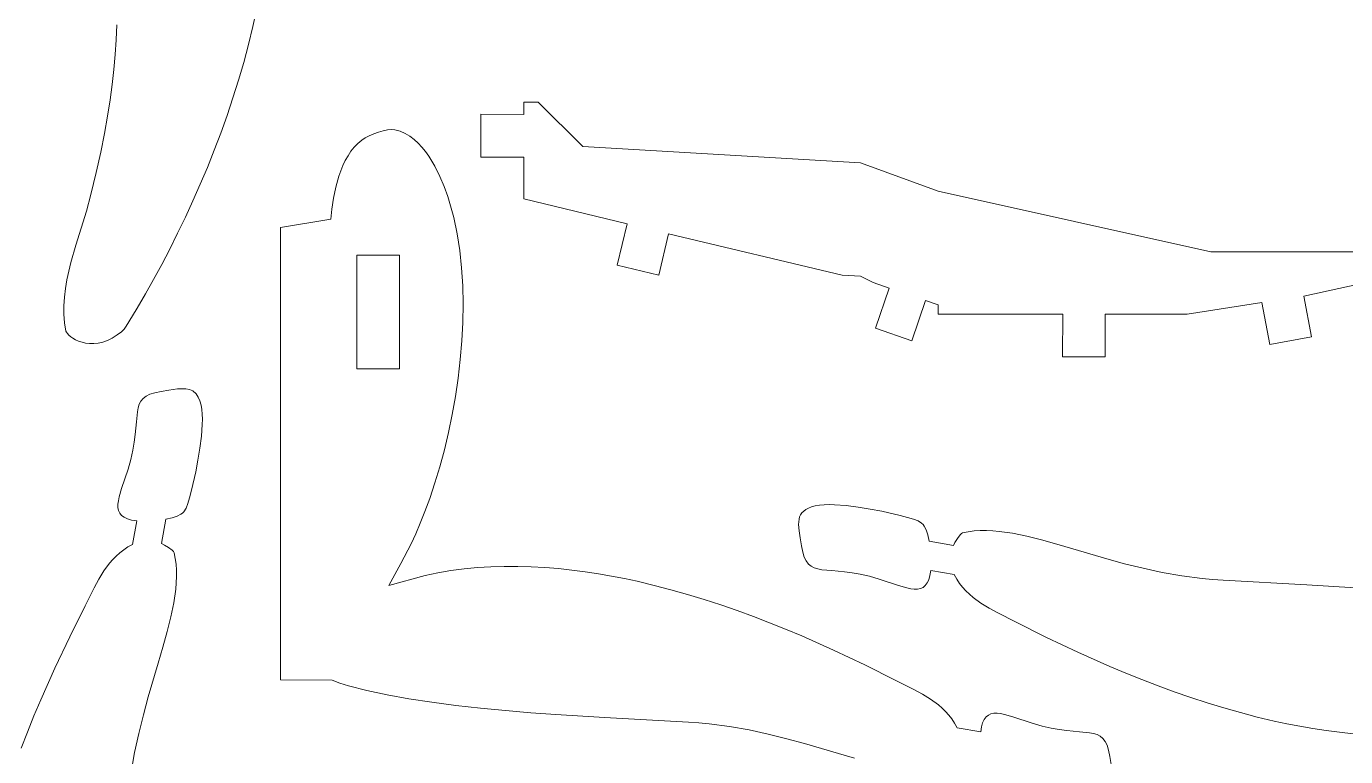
# Model space of a CAD drawing. Header units: centimetres. Extents: x -43.9 to 43.9, y -33.6 to 33.6.
# Drawn here: x 22.96 to 32.36, y -28.29 to -23.09 of the extents above; entities that cross this region are included whole.
import ezdxf

# ---------------------------------------------------------------- set-up
doc = ezdxf.new("R2010")
doc.units = ezdxf.units.CM
doc.header["$MEASUREMENT"] = 0
doc.layers.add('Camada 1', color=7, linetype='Continuous')

msp = doc.modelspace()

# ---------------------------------------------------------------- linework, layer by layer
at = {"layer": 'Camada 1', "color": 3, "lineweight": 9}
for points in [[(24.57187, -23.09234), (24.57187, -23.09234), (24.5995, -22.9642), (24.5995, -22.9642)], [(23.60215, -23.08122), (23.60215, -23.08122), (23.5971, -23.18813), (23.5971, -23.18813)], [(24.54096, -23.2203), (24.54096, -23.2203), (24.57187, -23.09234), (24.57187, -23.09234)], [(23.5971, -23.18813), (23.5971, -23.18813), (23.59038, -23.29313), (23.59038, -23.29313)], [(24.50694, -23.34793), (24.50694, -23.34793), (24.54096, -23.2203), (24.54096, -23.2203)], [(23.59038, -23.29313), (23.59038, -23.29313), (23.58149, -23.39809), (23.58149, -23.39809)], [(23.58149, -23.39809), (23.58149, -23.39809), (23.56996, -23.50488), (23.56996, -23.50488)], [(24.47, -23.47503), (24.47, -23.47503), (24.50694, -23.34793), (24.50694, -23.34793)], [(23.56996, -23.50488), (23.56996, -23.50488), (23.5553, -23.61538), (23.5553, -23.61538)], [(24.43032, -23.60142), (24.43032, -23.60142), (24.47, -23.47503), (24.47, -23.47503)], [(24.38808, -23.72693), (24.38808, -23.72693), (24.43032, -23.60142), (24.43032, -23.60142)], [(23.5553, -23.61538), (23.5553, -23.61538), (23.53702, -23.73148), (23.53702, -23.73148)], [(26.50387, -23.63228), (26.50387, -23.63228), (26.50332, -23.71833), (26.50332, -23.71833)], [(26.60498, -23.63231), (26.60498, -23.63231), (26.50387, -23.63228), (26.50387, -23.63228)], [(26.92511, -23.94854), (26.92511, -23.94854), (26.60498, -23.63231), (26.60498, -23.63231)], [(23.53702, -23.73148), (23.53702, -23.73148), (23.51464, -23.85505), (23.51464, -23.85505)], [(24.34347, -23.85137), (24.34347, -23.85137), (24.38808, -23.72693), (24.38808, -23.72693)], [(26.19691, -23.71823), (26.19691, -23.71823), (26.19647, -24.02276), (26.19647, -24.02276)], [(26.50332, -23.71833), (26.50332, -23.71833), (26.19691, -23.71823), (26.19691, -23.71823)], [(23.51464, -23.85505), (23.51464, -23.85505), (23.48766, -23.98795), (23.48766, -23.98795)], [(24.29667, -23.97458), (24.29667, -23.97458), (24.34347, -23.85137), (24.34347, -23.85137)], [(25.40217, -23.87055), (25.40217, -23.87055), (25.3734, -23.88566), (25.3734, -23.88566)], [(25.43421, -23.85661), (25.43421, -23.85661), (25.40217, -23.87055), (25.40217, -23.87055)], [(25.46784, -23.8445), (25.46784, -23.8445), (25.43421, -23.85661), (25.43421, -23.85661)], [(25.50138, -23.83491), (25.50138, -23.83491), (25.46784, -23.8445), (25.46784, -23.8445)], [(25.53313, -23.82853), (25.53313, -23.82853), (25.50138, -23.83491), (25.50138, -23.83491)], [(25.5614, -23.82603), (25.5614, -23.82603), (25.53313, -23.82853), (25.53313, -23.82853)], [(25.58451, -23.8281), (25.58451, -23.8281), (25.5614, -23.82603), (25.5614, -23.82603)], [(25.62213, -23.8393), (25.62213, -23.8393), (25.58451, -23.8281), (25.58451, -23.8281)], [(25.65747, -23.85481), (25.65747, -23.85481), (25.62213, -23.8393), (25.62213, -23.8393)], [(25.6906, -23.87425), (25.6906, -23.87425), (25.65747, -23.85481), (25.65747, -23.85481)], [(25.72162, -23.89721), (25.72162, -23.89721), (25.6906, -23.87425), (25.6906, -23.87425)], [(24.24784, -24.09635), (24.24784, -24.09635), (24.29667, -23.97458), (24.29667, -23.97458)], [(25.29532, -23.95213), (25.29532, -23.95213), (25.27181, -23.98176), (25.27181, -23.98176)], [(25.32121, -23.92518), (25.32121, -23.92518), (25.29532, -23.95213), (25.29532, -23.95213)], [(25.34962, -23.90125), (25.34962, -23.90125), (25.32121, -23.92518), (25.32121, -23.92518)], [(25.3734, -23.88566), (25.3734, -23.88566), (25.34962, -23.90125), (25.34962, -23.90125)], [(25.75062, -23.92329), (25.75062, -23.92329), (25.72162, -23.89721), (25.72162, -23.89721)], [(25.77768, -23.9521), (25.77768, -23.9521), (25.75062, -23.92329), (25.75062, -23.92329)], [(25.8029, -23.98326), (25.8029, -23.98326), (25.77768, -23.9521), (25.77768, -23.9521)], [(28.90427, -24.06312), (28.90427, -24.06312), (26.92511, -23.94854), (26.92511, -23.94854)], [(23.48766, -23.98795), (23.48766, -23.98795), (23.4556, -24.13208), (23.4556, -24.13208)], [(25.23151, -24.04779), (25.23151, -24.04779), (25.21444, -24.08356), (25.21444, -24.08356)], [(25.25058, -24.01374), (25.25058, -24.01374), (25.23151, -24.04779), (25.23151, -24.04779)], [(25.27181, -23.98176), (25.27181, -23.98176), (25.25058, -24.01374), (25.25058, -24.01374)], [(25.82635, -24.01634), (25.82635, -24.01634), (25.8029, -23.98326), (25.8029, -23.98326)], [(25.84814, -24.05096), (25.84814, -24.05096), (25.82635, -24.01634), (25.82635, -24.01634)], [(25.86835, -24.0867), (25.86835, -24.0867), (25.84814, -24.05096), (25.84814, -24.05096)], [(26.19647, -24.02276), (26.19647, -24.02276), (26.50285, -24.02286), (26.50285, -24.02286)], [(26.50285, -24.02286), (26.50285, -24.02286), (26.50279, -24.31948), (26.50279, -24.31948)], [(29.45669, -24.26602), (29.45669, -24.26602), (28.90427, -24.06312), (28.90427, -24.06312)], [(23.4556, -24.13208), (23.4556, -24.13208), (23.41798, -24.28931), (23.41798, -24.28931)], [(24.19719, -24.21653), (24.19719, -24.21653), (24.24784, -24.09635), (24.24784, -24.09635)], [(25.18592, -24.15902), (25.18592, -24.15902), (25.16402, -24.23757), (25.16402, -24.23757)], [(25.1993, -24.12075), (25.1993, -24.12075), (25.18592, -24.15902), (25.18592, -24.15902)], [(25.21444, -24.08356), (25.21444, -24.08356), (25.1993, -24.12075), (25.1993, -24.12075)], [(25.90437, -24.16004), (25.90437, -24.16004), (25.86835, -24.0867), (25.86835, -24.0867)], [(25.93513, -24.23318), (25.93513, -24.23318), (25.90437, -24.16004), (25.90437, -24.16004)], [(24.14488, -24.33493), (24.14488, -24.33493), (24.19719, -24.21653), (24.19719, -24.21653)], [(25.16402, -24.23757), (25.16402, -24.23757), (25.1478, -24.31664), (25.1478, -24.31664)], [(25.96135, -24.3029), (25.96135, -24.3029), (25.93513, -24.23318), (25.93513, -24.23318)], [(23.41798, -24.28931), (23.41798, -24.28931), (23.38549, -24.40785), (23.38549, -24.40785)], [(24.09112, -24.45137), (24.09112, -24.45137), (24.14488, -24.33493), (24.14488, -24.33493)], [(25.1478, -24.31664), (25.1478, -24.31664), (25.13626, -24.39368), (25.13626, -24.39368)], [(26.00458, -24.45382), (26.00458, -24.45382), (25.96135, -24.3029), (25.96135, -24.3029)], [(26.50279, -24.31948), (26.50279, -24.31948), (27.24082, -24.49821), (27.24082, -24.49821)], [(31.40134, -24.69859), (31.40134, -24.69859), (29.45669, -24.26602), (29.45669, -24.26602)], [(23.38549, -24.40785), (23.38549, -24.40785), (23.34835, -24.52856), (23.34835, -24.52856)], [(25.13626, -24.39368), (25.13626, -24.39368), (25.12843, -24.46614), (25.12843, -24.46614)], [(23.34835, -24.52856), (23.34835, -24.52856), (23.31036, -24.6508), (23.31036, -24.6508)], [(24.03606, -24.56565), (24.03606, -24.56565), (24.09112, -24.45137), (24.09112, -24.45137)], [(25.12843, -24.46614), (25.12843, -24.46614), (24.76958, -24.52453), (24.76958, -24.52453)], [(24.76958, -24.52453), (24.76958, -24.52453), (24.76958, -27.74716), (24.76958, -27.74716)], [(26.02888, -24.56913), (26.02888, -24.56913), (26.00458, -24.45382), (26.00458, -24.45382)], [(27.24082, -24.49821), (27.24082, -24.49821), (27.16998, -24.79325), (27.16998, -24.79325)], [(23.97989, -24.67763), (23.97989, -24.67763), (24.03606, -24.56565), (24.03606, -24.56565)], [(26.04739, -24.689), (26.04739, -24.689), (26.02888, -24.56913), (26.02888, -24.56913)], [(27.46525, -24.86327), (27.46525, -24.86327), (27.53587, -24.56906), (27.53587, -24.56906)], [(27.53587, -24.56906), (27.53587, -24.56906), (28.77201, -24.86465), (28.77201, -24.86465)], [(23.31036, -24.6508), (23.31036, -24.6508), (23.27529, -24.77393), (23.27529, -24.77393)], [(23.92281, -24.7871), (23.92281, -24.7871), (23.97989, -24.67763), (23.97989, -24.67763)], [(26.06032, -24.81275), (26.06032, -24.81275), (26.04739, -24.689), (26.04739, -24.689)], [(32.4128, -24.69891), (32.4128, -24.69891), (31.40134, -24.69859), (31.40134, -24.69859)], [(23.27529, -24.77393), (23.27529, -24.77393), (23.26004, -24.83563), (23.26004, -24.83563)], [(23.86498, -24.8939), (23.86498, -24.8939), (23.92281, -24.7871), (23.92281, -24.7871)], [(26.06795, -24.93965), (26.06795, -24.93965), (26.06032, -24.81275), (26.06032, -24.81275)], [(27.16998, -24.79325), (27.16998, -24.79325), (27.46525, -24.86327), (27.46525, -24.86327)], [(23.24692, -24.89731), (23.24692, -24.89731), (23.23644, -24.95888), (23.23644, -24.95888)], [(23.26004, -24.83563), (23.26004, -24.83563), (23.24692, -24.89731), (23.24692, -24.89731)], [(23.80659, -24.99784), (23.80659, -24.99784), (23.86498, -24.8939), (23.86498, -24.8939)], [(28.77201, -24.86465), (28.77201, -24.86465), (28.90404, -24.87229), (28.90404, -24.87229)], [(28.90404, -24.87229), (28.90404, -24.87229), (28.99316, -24.91576), (28.99316, -24.91576)], [(28.99316, -24.91576), (28.99316, -24.91576), (29.10898, -24.95562), (29.10898, -24.95562)], [(32.06476, -25.01252), (32.06476, -25.01252), (32.88733, -24.83306), (32.88733, -24.83306)], [(23.23644, -24.95888), (23.23644, -24.95888), (23.22904, -25.02028), (23.22904, -25.02028)], [(23.74783, -25.09873), (23.74783, -25.09873), (23.80659, -24.99784), (23.80659, -24.99784)], [(26.07049, -25.06901), (26.07049, -25.06901), (26.06795, -24.93965), (26.06795, -24.93965)], [(29.10898, -24.95562), (29.10898, -24.95562), (29.01025, -25.24254), (29.01025, -25.24254)], [(32.11878, -25.30226), (32.11878, -25.30226), (32.06476, -25.01252), (32.06476, -25.01252)], [(23.22904, -25.02028), (23.22904, -25.02028), (23.2252, -25.08141), (23.2252, -25.08141)], [(23.2252, -25.08141), (23.2252, -25.08141), (23.22541, -25.1422), (23.22541, -25.1422)], [(23.68888, -25.19641), (23.68888, -25.19641), (23.74783, -25.09873), (23.74783, -25.09873)], [(26.06822, -25.20015), (26.06822, -25.20015), (26.07049, -25.06901), (26.07049, -25.06901)], [(29.26952, -25.33175), (29.26952, -25.33175), (29.36826, -25.04484), (29.36826, -25.04484)], [(29.36826, -25.04484), (29.36826, -25.04484), (29.45644, -25.07519), (29.45644, -25.07519)], [(29.45644, -25.07519), (29.45644, -25.07519), (29.45714, -25.14208), (29.45714, -25.14208)], [(31.23264, -25.14265), (31.23264, -25.14265), (31.76492, -25.05992), (31.76492, -25.05992)], [(31.76492, -25.05992), (31.76492, -25.05992), (31.82053, -25.35806), (31.82053, -25.35806)], [(23.22541, -25.1422), (23.22541, -25.1422), (23.23013, -25.20257), (23.23013, -25.20257)], [(23.66962, -25.22756), (23.66962, -25.22756), (23.68888, -25.19641), (23.68888, -25.19641)], [(26.06137, -25.33235), (26.06137, -25.33235), (26.06822, -25.20015), (26.06822, -25.20015)], [(29.45714, -25.14208), (29.45714, -25.14208), (30.34489, -25.14236), (30.34489, -25.14236)], [(30.34489, -25.14236), (30.34489, -25.14236), (30.34478, -25.44579), (30.34478, -25.44579)], [(30.64822, -25.44589), (30.64822, -25.44589), (30.64832, -25.14246), (30.64832, -25.14246)], [(30.64832, -25.14246), (30.64832, -25.14246), (31.23264, -25.14265), (31.23264, -25.14265)], [(23.23013, -25.20257), (23.23013, -25.20257), (23.23983, -25.26244), (23.23983, -25.26244)], [(23.23983, -25.26244), (23.23983, -25.26244), (23.24321, -25.27082), (23.24321, -25.27082)], [(23.24321, -25.27082), (23.24321, -25.27082), (23.25012, -25.28068), (23.25012, -25.28068)], [(23.25012, -25.28068), (23.25012, -25.28068), (23.26036, -25.29148), (23.26036, -25.29148)], [(23.26036, -25.29148), (23.26036, -25.29148), (23.27372, -25.30274), (23.27372, -25.30274)], [(23.56997, -25.31225), (23.56997, -25.31225), (23.60528, -25.28965), (23.60528, -25.28965)], [(23.60528, -25.28965), (23.60528, -25.28965), (23.63539, -25.26689), (23.63539, -25.26689)], [(23.63539, -25.26689), (23.63539, -25.26689), (23.65432, -25.24862), (23.65432, -25.24862)], [(23.65432, -25.24862), (23.65432, -25.24862), (23.66962, -25.22756), (23.66962, -25.22756)], [(29.01025, -25.24254), (29.01025, -25.24254), (29.26952, -25.33175), (29.26952, -25.33175)], [(23.27372, -25.30274), (23.27372, -25.30274), (23.29001, -25.31394), (23.29001, -25.31394)], [(23.29001, -25.31394), (23.29001, -25.31394), (23.30904, -25.32458), (23.30904, -25.32458)], [(23.30904, -25.32458), (23.30904, -25.32458), (23.33058, -25.33414), (23.33058, -25.33414)], [(23.33058, -25.33414), (23.33058, -25.33414), (23.35445, -25.34217), (23.35445, -25.34217)], [(23.35445, -25.34217), (23.35445, -25.34217), (23.38045, -25.34812), (23.38045, -25.34812)], [(23.38045, -25.34812), (23.38045, -25.34812), (23.40839, -25.35149), (23.40839, -25.35149)], [(23.40839, -25.35149), (23.40839, -25.35149), (23.43805, -25.3518), (23.43805, -25.3518)], [(23.43805, -25.3518), (23.43805, -25.3518), (23.46924, -25.34853), (23.46924, -25.34853)], [(23.46924, -25.34853), (23.46924, -25.34853), (23.50175, -25.34119), (23.50175, -25.34119)], [(23.50175, -25.34119), (23.50175, -25.34119), (23.53539, -25.32925), (23.53539, -25.32925)], [(23.53539, -25.32925), (23.53539, -25.32925), (23.56997, -25.31225), (23.56997, -25.31225)], [(26.05016, -25.4649), (26.05016, -25.4649), (26.06137, -25.33235), (26.06137, -25.33235)], [(31.82053, -25.35806), (31.82053, -25.35806), (32.11878, -25.30226), (32.11878, -25.30226)], [(26.03487, -25.59712), (26.03487, -25.59712), (26.05016, -25.4649), (26.05016, -25.4649)], [(30.34478, -25.44579), (30.34478, -25.44579), (30.64822, -25.44589), (30.64822, -25.44589)], [(26.01571, -25.72831), (26.01571, -25.72831), (26.03487, -25.59712), (26.03487, -25.59712)], [(23.77362, -25.76107), (23.77362, -25.76107), (23.7622, -25.78322), (23.7622, -25.78322)], [(23.78956, -25.74214), (23.78956, -25.74214), (23.77362, -25.76107), (23.77362, -25.76107)], [(23.81102, -25.72612), (23.81102, -25.72612), (23.78956, -25.74214), (23.78956, -25.74214)], [(23.83897, -25.71271), (23.83897, -25.71271), (23.81102, -25.72612), (23.81102, -25.72612)], [(23.8744, -25.70159), (23.8744, -25.70159), (23.83897, -25.71271), (23.83897, -25.71271)], [(23.91826, -25.6925), (23.91826, -25.6925), (23.8744, -25.70159), (23.8744, -25.70159)], [(23.97322, -25.68292), (23.97322, -25.68292), (23.91826, -25.6925), (23.91826, -25.6925)], [(24.03402, -25.67496), (24.03402, -25.67496), (23.97322, -25.68292), (23.97322, -25.68292)], [(24.06443, -25.67344), (24.06443, -25.67344), (24.03402, -25.67496), (24.03402, -25.67496)], [(24.09367, -25.67456), (24.09367, -25.67456), (24.06443, -25.67344), (24.06443, -25.67344)], [(24.12087, -25.67904), (24.12087, -25.67904), (24.09367, -25.67456), (24.09367, -25.67456)], [(24.14517, -25.68765), (24.14517, -25.68765), (24.12087, -25.67904), (24.12087, -25.67904)], [(24.16733, -25.70941), (24.16733, -25.70941), (24.14517, -25.68765), (24.14517, -25.68765)], [(24.18319, -25.73247), (24.18319, -25.73247), (24.16733, -25.70941), (24.16733, -25.70941)], [(24.19461, -25.75892), (24.19461, -25.75892), (24.18319, -25.73247), (24.18319, -25.73247)], [(24.2035, -25.79081), (24.2035, -25.79081), (24.19461, -25.75892), (24.19461, -25.75892)], [(25.99294, -25.85776), (25.99294, -25.85776), (26.01571, -25.72831), (26.01571, -25.72831)], [(23.74908, -25.83832), (23.74908, -25.83832), (23.74236, -25.90987), (23.74236, -25.90987)], [(23.75435, -25.80887), (23.75435, -25.80887), (23.74908, -25.83832), (23.74908, -25.83832)], [(23.7622, -25.78322), (23.7622, -25.78322), (23.75435, -25.80887), (23.75435, -25.80887)], [(24.20873, -25.82016), (24.20873, -25.82016), (24.2035, -25.79081), (24.2035, -25.79081)], [(24.21175, -25.85315), (24.21175, -25.85315), (24.20873, -25.82016), (24.20873, -25.82016)], [(24.21279, -25.88921), (24.21279, -25.88921), (24.21175, -25.85315), (24.21175, -25.85315)], [(25.9668, -25.98477), (25.9668, -25.98477), (25.99294, -25.85776), (25.99294, -25.85776)], [(23.74236, -25.90987), (23.74236, -25.90987), (23.73422, -26.00024), (23.73422, -26.00024)], [(24.2059, -26.01056), (24.2059, -26.01056), (24.21201, -25.92782), (24.21201, -25.92782)], [(24.21201, -25.92782), (24.21201, -25.92782), (24.21279, -25.88921), (24.21279, -25.88921)], [(23.73422, -26.00024), (23.73422, -26.00024), (23.72716, -26.05323), (23.72716, -26.05323)], [(24.19498, -26.0971), (24.19498, -26.0971), (24.2059, -26.01056), (24.2059, -26.01056)], [(25.93755, -26.10863), (25.93755, -26.10863), (25.9668, -25.98477), (25.9668, -25.98477)], [(23.71682, -26.11182), (23.71682, -26.11182), (23.7022, -26.17632), (23.7022, -26.17632)], [(23.72716, -26.05323), (23.72716, -26.05323), (23.71682, -26.11182), (23.71682, -26.11182)], [(24.18088, -26.18316), (24.18088, -26.18316), (24.19498, -26.0971), (24.19498, -26.0971)], [(25.90541, -26.22866), (25.90541, -26.22866), (25.93755, -26.10863), (25.93755, -26.10863)], [(23.7022, -26.17632), (23.7022, -26.17632), (23.68234, -26.24703), (23.68234, -26.24703)], [(24.16519, -26.26449), (24.16519, -26.26449), (24.18088, -26.18316), (24.18088, -26.18316)], [(25.87062, -26.34416), (25.87062, -26.34416), (25.90541, -26.22866), (25.90541, -26.22866)], [(23.68234, -26.24703), (23.68234, -26.24703), (23.63639, -26.38466), (23.63639, -26.38466)], [(24.13538, -26.3958), (24.13538, -26.3958), (24.16519, -26.26449), (24.16519, -26.26449)], [(23.63639, -26.38466), (23.63639, -26.38466), (23.61904, -26.44426), (23.61904, -26.44426)], [(24.12167, -26.44934), (24.12167, -26.44934), (24.13538, -26.3958), (24.13538, -26.3958)], [(25.83346, -26.4544), (25.83346, -26.4544), (25.87062, -26.34416), (25.87062, -26.34416)], [(23.61348, -26.47136), (23.61348, -26.47136), (23.61063, -26.4965), (23.61063, -26.4965)], [(23.61063, -26.4965), (23.61063, -26.4965), (23.611, -26.51959), (23.611, -26.51959)], [(23.61904, -26.44426), (23.61904, -26.44426), (23.61348, -26.47136), (23.61348, -26.47136)], [(24.09606, -26.52423), (24.09606, -26.52423), (24.10921, -26.49159), (24.10921, -26.49159)], [(24.10921, -26.49159), (24.10921, -26.49159), (24.12167, -26.44934), (24.12167, -26.44934)], [(25.79902, -26.54766), (25.79902, -26.54766), (25.83346, -26.4544), (25.83346, -26.4544)], [(28.5551, -26.51499), (28.5551, -26.51499), (28.53281, -26.52344), (28.53281, -26.52344)], [(28.58122, -26.50781), (28.58122, -26.50781), (28.5551, -26.51499), (28.5551, -26.51499)], [(28.6106, -26.50258), (28.6106, -26.50258), (28.58122, -26.50781), (28.58122, -26.50781)], [(28.64358, -26.49956), (28.64358, -26.49956), (28.6106, -26.50258), (28.6106, -26.50258)], [(28.67965, -26.49852), (28.67965, -26.49852), (28.64358, -26.49956), (28.64358, -26.49956)], [(28.71826, -26.49929), (28.71826, -26.49929), (28.67965, -26.49852), (28.67965, -26.49852)], [(28.80099, -26.5054), (28.80099, -26.5054), (28.71826, -26.49929), (28.71826, -26.49929)], [(28.8875, -26.51631), (28.8875, -26.51631), (28.80099, -26.5054), (28.80099, -26.5054)], [(28.97354, -26.53042), (28.97354, -26.53042), (28.8875, -26.51631), (28.8875, -26.51631)], [(23.611, -26.51959), (23.611, -26.51959), (23.61506, -26.54048), (23.61506, -26.54048)], [(23.61506, -26.54048), (23.61506, -26.54048), (23.6233, -26.5591), (23.6233, -26.5591)], [(23.6233, -26.5591), (23.6233, -26.5591), (23.6362, -26.5753), (23.6362, -26.5753)], [(23.6362, -26.5753), (23.6362, -26.5753), (23.65425, -26.58899), (23.65425, -26.58899)], [(23.65425, -26.58899), (23.65425, -26.58899), (23.67794, -26.60004), (23.67794, -26.60004)], [(23.67794, -26.60004), (23.67794, -26.60004), (23.70775, -26.60836), (23.70775, -26.60836)], [(23.70775, -26.60836), (23.70775, -26.60836), (23.74418, -26.61381), (23.74418, -26.61381)], [(23.92086, -26.77557), (23.92086, -26.77557), (23.95124, -26.60323), (23.95124, -26.60323)], [(23.95124, -26.60323), (23.95124, -26.60323), (23.99727, -26.59297), (23.99727, -26.59297)], [(23.99727, -26.59297), (23.99727, -26.59297), (24.0328, -26.58166), (24.0328, -26.58166)], [(24.0328, -26.58166), (24.0328, -26.58166), (24.0598, -26.56756), (24.0598, -26.56756)], [(24.0598, -26.56756), (24.0598, -26.56756), (24.07072, -26.55894), (24.07072, -26.55894)], [(24.07072, -26.55894), (24.07072, -26.55894), (24.08024, -26.54899), (24.08024, -26.54899)], [(24.08024, -26.54899), (24.08024, -26.54899), (24.09606, -26.52423), (24.09606, -26.52423)], [(25.76595, -26.63063), (25.76595, -26.63063), (25.79902, -26.54766), (25.79902, -26.54766)], [(28.46554, -26.60268), (28.46554, -26.60268), (28.46306, -26.62093), (28.46306, -26.62093)], [(28.47008, -26.58593), (28.47008, -26.58593), (28.46554, -26.60268), (28.46554, -26.60268)], [(28.47697, -26.57064), (28.47697, -26.57064), (28.47008, -26.58593), (28.47008, -26.58593)], [(28.48643, -26.55677), (28.48643, -26.55677), (28.47697, -26.57064), (28.47697, -26.57064)], [(28.49873, -26.5443), (28.49873, -26.5443), (28.48643, -26.55677), (28.48643, -26.55677)], [(28.5141, -26.53321), (28.5141, -26.53321), (28.49873, -26.5443), (28.49873, -26.5443)], [(28.53281, -26.52344), (28.53281, -26.52344), (28.5141, -26.53321), (28.5141, -26.53321)], [(29.05484, -26.54612), (29.05484, -26.54612), (28.97354, -26.53042), (28.97354, -26.53042)], [(29.18621, -26.57593), (29.18621, -26.57593), (29.05484, -26.54612), (29.05484, -26.54612)], [(29.23981, -26.58965), (29.23981, -26.58965), (29.18621, -26.57593), (29.18621, -26.57593)], [(29.28208, -26.60211), (29.28208, -26.60211), (29.23981, -26.58965), (29.23981, -26.58965)], [(29.31472, -26.61529), (29.31472, -26.61529), (29.28208, -26.60211), (29.28208, -26.60211)], [(23.74418, -26.61381), (23.74418, -26.61381), (23.71456, -26.78174), (23.71456, -26.78174)], [(25.70005, -26.77726), (25.70005, -26.77726), (25.73328, -26.70619), (25.73328, -26.70619)], [(25.73328, -26.70619), (25.73328, -26.70619), (25.76595, -26.63063), (25.76595, -26.63063)], [(28.46306, -26.62093), (28.46306, -26.62093), (28.46241, -26.64069), (28.46241, -26.64069)], [(28.46241, -26.64069), (28.46241, -26.64069), (28.46561, -26.68493), (28.46561, -26.68493)], [(28.46561, -26.68493), (28.46561, -26.68493), (28.4731, -26.73562), (28.4731, -26.73562)], [(29.33946, -26.6311), (29.33946, -26.6311), (29.31472, -26.61529), (29.31472, -26.61529)], [(29.3494, -26.64062), (29.3494, -26.64062), (29.33946, -26.6311), (29.33946, -26.6311)], [(29.358, -26.65155), (29.358, -26.65155), (29.3494, -26.64062), (29.3494, -26.64062)], [(29.37207, -26.67855), (29.37207, -26.67855), (29.358, -26.65155), (29.358, -26.65155)], [(29.38338, -26.71407), (29.38338, -26.71407), (29.37207, -26.67855), (29.37207, -26.67855)], [(29.62312, -26.70456), (29.62312, -26.70456), (29.61365, -26.71353), (29.61365, -26.71353)], [(29.63172, -26.69999), (29.63172, -26.69999), (29.62312, -26.70456), (29.62312, -26.70456)], [(29.67223, -26.69174), (29.67223, -26.69174), (29.63172, -26.69999), (29.63172, -26.69999)], [(29.71392, -26.68628), (29.71392, -26.68628), (29.67223, -26.69174), (29.67223, -26.69174)], [(29.75676, -26.68344), (29.75676, -26.68344), (29.71392, -26.68628), (29.71392, -26.68628)], [(29.80076, -26.68306), (29.80076, -26.68306), (29.75676, -26.68344), (29.75676, -26.68344)], [(29.84592, -26.685), (29.84592, -26.685), (29.80076, -26.68306), (29.80076, -26.68306)], [(29.89224, -26.68908), (29.89224, -26.68908), (29.84592, -26.685), (29.84592, -26.685)], [(29.98831, -26.70307), (29.98831, -26.70307), (29.89224, -26.68908), (29.89224, -26.68908)], [(30.08895, -26.7238), (30.08895, -26.7238), (29.98831, -26.70307), (29.98831, -26.70307)], [(23.68181, -26.79996), (23.68181, -26.79996), (23.65156, -26.81995), (23.65156, -26.81995)], [(23.71456, -26.78174), (23.71456, -26.78174), (23.68181, -26.79996), (23.68181, -26.79996)], [(23.9426, -26.7865), (23.9426, -26.7865), (23.92086, -26.77557), (23.92086, -26.77557)], [(23.97154, -26.80368), (23.97154, -26.80368), (23.9426, -26.7865), (23.9426, -26.7865)], [(25.62805, -26.91748), (25.62805, -26.91748), (25.70005, -26.77726), (25.70005, -26.77726)], [(28.4731, -26.73562), (28.4731, -26.73562), (28.48291, -26.79304), (28.48291, -26.79304)], [(28.48291, -26.79304), (28.48291, -26.79304), (28.492, -26.8369), (28.492, -26.8369)], [(29.39364, -26.76006), (29.39364, -26.76006), (29.38338, -26.71407), (29.38338, -26.71407)], [(29.56598, -26.79044), (29.56598, -26.79044), (29.39364, -26.76006), (29.39364, -26.76006)], [(29.57691, -26.76871), (29.57691, -26.76871), (29.56598, -26.79044), (29.56598, -26.79044)], [(29.59408, -26.73976), (29.59408, -26.73976), (29.57691, -26.76871), (29.57691, -26.76871)], [(29.61365, -26.71353), (29.61365, -26.71353), (29.59408, -26.73976), (29.59408, -26.73976)], [(30.19411, -26.75002), (30.19411, -26.75002), (30.08895, -26.7238), (30.08895, -26.7238)], [(30.30376, -26.78045), (30.30376, -26.78045), (30.19411, -26.75002), (30.19411, -26.75002)], [(30.4179, -26.81385), (30.4179, -26.81385), (30.30376, -26.78045), (30.30376, -26.78045)], [(23.57377, -26.88939), (23.57377, -26.88939), (23.5515, -26.9153), (23.5515, -26.9153)], [(23.59773, -26.86478), (23.59773, -26.86478), (23.57377, -26.88939), (23.57377, -26.88939)], [(23.62359, -26.8416), (23.62359, -26.8416), (23.59773, -26.86478), (23.59773, -26.86478)], [(23.65156, -26.81995), (23.65156, -26.81995), (23.62359, -26.8416), (23.62359, -26.8416)], [(23.99775, -26.82324), (23.99775, -26.82324), (23.97154, -26.80368), (23.97154, -26.80368)], [(24.00674, -26.8327), (24.00674, -26.8327), (23.99775, -26.82324), (23.99775, -26.82324)], [(24.01131, -26.84132), (24.01131, -26.84132), (24.00674, -26.8327), (24.00674, -26.8327)], [(24.01955, -26.88182), (24.01955, -26.88182), (24.01131, -26.84132), (24.01131, -26.84132)], [(24.02503, -26.92348), (24.02503, -26.92348), (24.01955, -26.88182), (24.01955, -26.88182)], [(28.492, -26.8369), (28.492, -26.8369), (28.5031, -26.87233), (28.5031, -26.87233)], [(28.5031, -26.87233), (28.5031, -26.87233), (28.51652, -26.90027), (28.51652, -26.90027)], [(30.65943, -26.88456), (30.65943, -26.88456), (30.4179, -26.81385), (30.4179, -26.81385)], [(30.78677, -26.91936), (30.78677, -26.91936), (30.65943, -26.88456), (30.65943, -26.88456)], [(23.51123, -26.9705), (23.51123, -26.9705), (23.47533, -27.02945), (23.47533, -27.02945)], [(23.5515, -26.9153), (23.5515, -26.9153), (23.51123, -26.9705), (23.51123, -26.9705)], [(24.02787, -26.96632), (24.02787, -26.96632), (24.02503, -26.92348), (24.02503, -26.92348)], [(24.02825, -27.01033), (24.02825, -27.01033), (24.02787, -26.96632), (24.02787, -26.96632)], [(25.5423, -27.07442), (25.5423, -27.07442), (25.62805, -26.91748), (25.62805, -26.91748)], [(25.89153, -26.98383), (25.89153, -26.98383), (25.80008, -27.00254), (25.80008, -27.00254)], [(25.98429, -26.96855), (25.98429, -26.96855), (25.89153, -26.98383), (25.89153, -26.98383)], [(26.07816, -26.95659), (26.07816, -26.95659), (25.98429, -26.96855), (25.98429, -26.96855)], [(26.17294, -26.9478), (26.17294, -26.9478), (26.07816, -26.95659), (26.07816, -26.95659)], [(26.26844, -26.94207), (26.26844, -26.94207), (26.17294, -26.9478), (26.17294, -26.9478)], [(26.36447, -26.93928), (26.36447, -26.93928), (26.26844, -26.94207), (26.26844, -26.94207)], [(26.46084, -26.93929), (26.46084, -26.93929), (26.36447, -26.93928), (26.36447, -26.93928)], [(26.55736, -26.94198), (26.55736, -26.94198), (26.46084, -26.93929), (26.46084, -26.93929)], [(26.65383, -26.94724), (26.65383, -26.94724), (26.55736, -26.94198), (26.55736, -26.94198)], [(26.75007, -26.95491), (26.75007, -26.95491), (26.65383, -26.94724), (26.65383, -26.94724)], [(26.84589, -26.9649), (26.84589, -26.9649), (26.75007, -26.95491), (26.75007, -26.95491)], [(26.94107, -26.97707), (26.94107, -26.97707), (26.84589, -26.9649), (26.84589, -26.9649)], [(27.03547, -26.99129), (27.03547, -26.99129), (26.94107, -26.97707), (26.94107, -26.97707)], [(28.51652, -26.90027), (28.51652, -26.90027), (28.53255, -26.92174), (28.53255, -26.92174)], [(28.53255, -26.92174), (28.53255, -26.92174), (28.55148, -26.93768), (28.55148, -26.93768)], [(28.55148, -26.93768), (28.55148, -26.93768), (28.57362, -26.94909), (28.57362, -26.94909)], [(28.57362, -26.94909), (28.57362, -26.94909), (28.59928, -26.95695), (28.59928, -26.95695)], [(28.59928, -26.95695), (28.59928, -26.95695), (28.62873, -26.96222), (28.62873, -26.96222)], [(28.62873, -26.96222), (28.62873, -26.96222), (28.70028, -26.96894), (28.70028, -26.96894)], [(28.70028, -26.96894), (28.70028, -26.96894), (28.79064, -26.97709), (28.79064, -26.97709)], [(28.79064, -26.97709), (28.79064, -26.97709), (28.84363, -26.98415), (28.84363, -26.98415)], [(28.84363, -26.98415), (28.84363, -26.98415), (28.90223, -26.99449), (28.90223, -26.99449)], [(29.39878, -27.00356), (29.39878, -27.00356), (29.40422, -26.96712), (29.40422, -26.96712)], [(29.40422, -26.96712), (29.40422, -26.96712), (29.57215, -26.99674), (29.57215, -26.99674)], [(30.91845, -26.95212), (30.91845, -26.95212), (30.78677, -26.91936), (30.78677, -26.91936)], [(31.05444, -26.98158), (31.05444, -26.98158), (30.91845, -26.95212), (30.91845, -26.95212)], [(31.19469, -27.00649), (31.19469, -27.00649), (31.05444, -26.98158), (31.05444, -26.98158)], [(23.47533, -27.02945), (23.47533, -27.02945), (23.44218, -27.09117), (23.44218, -27.09117)], [(24.02223, -27.10181), (24.02223, -27.10181), (24.02632, -27.05549), (24.02632, -27.05549)], [(24.02632, -27.05549), (24.02632, -27.05549), (24.02825, -27.01033), (24.02825, -27.01033)], [(25.80008, -27.00254), (25.80008, -27.00254), (25.5423, -27.07442), (25.5423, -27.07442)], [(27.12885, -27.00745), (27.12885, -27.00745), (27.03547, -26.99129), (27.03547, -26.99129)], [(27.22103, -27.02541), (27.22103, -27.02541), (27.12885, -27.00745), (27.12885, -27.00745)], [(27.31184, -27.04504), (27.31184, -27.04504), (27.22103, -27.02541), (27.22103, -27.02541)], [(27.43239, -27.07379), (27.43239, -27.07379), (27.31184, -27.04504), (27.31184, -27.04504)], [(27.55219, -27.10506), (27.55219, -27.10506), (27.43239, -27.07379), (27.43239, -27.07379)], [(28.90223, -26.99449), (28.90223, -26.99449), (28.96673, -27.00911), (28.96673, -27.00911)], [(28.96673, -27.00911), (28.96673, -27.00911), (29.03744, -27.02897), (29.03744, -27.02897)], [(29.03744, -27.02897), (29.03744, -27.02897), (29.17495, -27.0749), (29.17495, -27.0749)], [(29.17495, -27.0749), (29.17495, -27.0749), (29.23455, -27.09225), (29.23455, -27.09225)], [(29.34949, -27.08803), (29.34949, -27.08803), (29.36571, -27.07513), (29.36571, -27.07513)], [(29.36571, -27.07513), (29.36571, -27.07513), (29.37941, -27.05706), (29.37941, -27.05706)], [(29.37941, -27.05706), (29.37941, -27.05706), (29.39048, -27.03337), (29.39048, -27.03337)], [(29.39048, -27.03337), (29.39048, -27.03337), (29.39878, -27.00356), (29.39878, -27.00356)], [(29.57215, -26.99674), (29.57215, -26.99674), (29.59037, -27.0295), (29.59037, -27.0295)], [(29.59037, -27.0295), (29.59037, -27.0295), (29.61036, -27.05975), (29.61036, -27.05975)], [(29.61036, -27.05975), (29.61036, -27.05975), (29.63201, -27.0877), (29.63201, -27.0877)], [(31.3392, -27.0256), (31.3392, -27.0256), (31.19469, -27.00649), (31.19469, -27.00649)], [(31.41302, -27.03258), (31.41302, -27.03258), (31.3392, -27.0256), (31.3392, -27.0256)], [(31.48791, -27.03765), (31.48791, -27.03765), (31.41302, -27.03258), (31.41302, -27.03258)], [(32.08489, -27.06919), (32.08489, -27.06919), (31.48791, -27.03765), (31.48791, -27.03765)], [(32.432, -27.09112), (32.432, -27.09112), (32.08489, -27.06919), (32.08489, -27.06919)], [(23.44218, -27.09117), (23.44218, -27.09117), (23.3777, -27.21908), (23.3777, -27.21908)], [(24.00824, -27.19788), (24.00824, -27.19788), (24.02223, -27.10181), (24.02223, -27.10181)], [(27.67122, -27.13876), (27.67122, -27.13876), (27.55219, -27.10506), (27.55219, -27.10506)], [(27.78953, -27.17478), (27.78953, -27.17478), (27.67122, -27.13876), (27.67122, -27.13876)], [(27.90711, -27.21301), (27.90711, -27.21301), (27.78953, -27.17478), (27.78953, -27.17478)], [(29.23455, -27.09225), (29.23455, -27.09225), (29.26167, -27.09782), (29.26167, -27.09782)], [(29.26167, -27.09782), (29.26167, -27.09782), (29.28683, -27.10066), (29.28683, -27.10066)], [(29.28683, -27.10066), (29.28683, -27.10066), (29.30994, -27.10031), (29.30994, -27.10031)], [(29.30994, -27.10031), (29.30994, -27.10031), (29.33086, -27.09625), (29.33086, -27.09625)], [(29.33086, -27.09625), (29.33086, -27.09625), (29.34949, -27.08803), (29.34949, -27.08803)], [(29.63201, -27.0877), (29.63201, -27.0877), (29.6552, -27.11358), (29.6552, -27.11358)], [(29.6552, -27.11358), (29.6552, -27.11358), (29.6798, -27.13753), (29.6798, -27.13753)], [(29.6798, -27.13753), (29.6798, -27.13753), (29.70571, -27.15981), (29.70571, -27.15981)], [(29.70571, -27.15981), (29.70571, -27.15981), (29.76091, -27.20006), (29.76091, -27.20006)], [(23.3777, -27.21908), (23.3777, -27.21908), (23.26659, -27.4401), (23.26659, -27.4401)], [(23.98751, -27.29851), (23.98751, -27.29851), (24.00824, -27.19788), (24.00824, -27.19788)], [(28.02396, -27.25339), (28.02396, -27.25339), (27.90711, -27.21301), (27.90711, -27.21301)], [(28.14011, -27.29579), (28.14011, -27.29579), (28.02396, -27.25339), (28.02396, -27.25339)], [(29.76091, -27.20006), (29.76091, -27.20006), (29.81986, -27.23597), (29.81986, -27.23597)], [(29.81986, -27.23597), (29.81986, -27.23597), (29.88159, -27.26912), (29.88159, -27.26912)], [(29.88159, -27.26912), (29.88159, -27.26912), (30.0095, -27.33359), (30.0095, -27.33359)], [(23.96129, -27.40369), (23.96129, -27.40369), (23.98751, -27.29851), (23.98751, -27.29851)], [(28.25555, -27.3401), (28.25555, -27.3401), (28.14011, -27.29579), (28.14011, -27.29579)], [(28.37031, -27.38625), (28.37031, -27.38625), (28.25555, -27.3401), (28.25555, -27.3401)], [(30.0095, -27.33359), (30.0095, -27.33359), (30.23052, -27.4447), (30.23052, -27.4447)], [(23.26659, -27.4401), (23.26659, -27.4401), (23.16039, -27.66365), (23.16039, -27.66365)], [(23.93085, -27.51337), (23.93085, -27.51337), (23.96129, -27.40369), (23.96129, -27.40369)], [(28.48439, -27.43411), (28.48439, -27.43411), (28.37031, -27.38625), (28.37031, -27.38625)], [(28.71053, -27.53463), (28.71053, -27.53463), (28.48439, -27.43411), (28.48439, -27.43411)], [(30.23052, -27.4447), (30.23052, -27.4447), (30.45406, -27.55091), (30.45406, -27.55091)], [(23.89745, -27.6275), (23.89745, -27.6275), (23.93085, -27.51337), (23.93085, -27.51337)], [(28.93407, -27.64084), (28.93407, -27.64084), (28.71053, -27.53463), (28.71053, -27.53463)], [(30.45406, -27.55091), (30.45406, -27.55091), (30.68021, -27.65143), (30.68021, -27.65143)], [(23.82673, -27.86906), (23.82673, -27.86906), (23.89745, -27.6275), (23.89745, -27.6275)], [(29.15511, -27.75195), (29.15511, -27.75195), (28.93407, -27.64084), (28.93407, -27.64084)], [(23.16039, -27.66365), (23.16039, -27.66365), (23.05987, -27.8898), (23.05987, -27.8898)], [(30.68021, -27.65143), (30.68021, -27.65143), (30.79428, -27.69931), (30.79428, -27.69931)], [(30.79428, -27.69931), (30.79428, -27.69931), (30.90905, -27.74545), (30.90905, -27.74545)], [(24.76958, -27.74716), (24.76958, -27.74716), (25.13701, -27.75042), (25.13701, -27.75042)], [(25.13701, -27.75042), (25.13701, -27.75042), (25.19346, -27.77), (25.19346, -27.77)], [(25.19346, -27.77), (25.19346, -27.77), (25.25386, -27.78865), (25.25386, -27.78865)], [(25.25386, -27.78865), (25.25386, -27.78865), (25.3854, -27.8232), (25.3854, -27.8232)], [(25.3854, -27.8232), (25.3854, -27.8232), (25.5297, -27.85429), (25.5297, -27.85429)], [(29.28301, -27.81643), (29.28301, -27.81643), (29.15511, -27.75195), (29.15511, -27.75195)], [(29.34473, -27.84958), (29.34473, -27.84958), (29.28301, -27.81643), (29.28301, -27.81643)], [(30.90905, -27.74545), (30.90905, -27.74545), (31.02449, -27.78977), (31.02449, -27.78977)], [(31.02449, -27.78977), (31.02449, -27.78977), (31.14063, -27.83217), (31.14063, -27.83217)], [(31.14063, -27.83217), (31.14063, -27.83217), (31.25748, -27.87255), (31.25748, -27.87255)], [(23.05987, -27.8898), (23.05987, -27.8898), (23.012, -28.00387), (23.012, -28.00387)], [(23.79193, -27.9964), (23.79193, -27.9964), (23.82673, -27.86906), (23.82673, -27.86906)], [(25.5297, -27.85429), (25.5297, -27.85429), (25.68478, -27.88217), (25.68478, -27.88217)], [(25.68478, -27.88217), (25.68478, -27.88217), (25.84871, -27.90706), (25.84871, -27.90706)], [(25.84871, -27.90706), (25.84871, -27.90706), (26.01953, -27.92917), (26.01953, -27.92917)], [(26.01953, -27.92917), (26.01953, -27.92917), (26.19527, -27.94873), (26.19527, -27.94873)], [(29.40368, -27.88548), (29.40368, -27.88548), (29.34473, -27.84958), (29.34473, -27.84958)], [(29.4589, -27.92575), (29.4589, -27.92575), (29.40368, -27.88548), (29.40368, -27.88548)], [(29.4848, -27.94803), (29.4848, -27.94803), (29.4589, -27.92575), (29.4589, -27.92575)], [(31.25748, -27.87255), (31.25748, -27.87255), (31.37506, -27.91079), (31.37506, -27.91079)], [(31.37506, -27.91079), (31.37506, -27.91079), (31.49336, -27.94681), (31.49336, -27.94681)], [(23.012, -28.00387), (23.012, -28.00387), (22.96586, -28.11863), (22.96586, -28.11863)], [(23.75917, -28.12809), (23.75917, -28.12809), (23.79193, -27.9964), (23.79193, -27.9964)], [(26.19527, -27.94873), (26.19527, -27.94873), (26.37399, -27.96598), (26.37399, -27.96598)], [(26.37399, -27.96598), (26.37399, -27.96598), (26.55375, -27.98114), (26.55375, -27.98114)], [(26.55375, -27.98114), (26.55375, -27.98114), (26.73258, -27.99445), (26.73258, -27.99445)], [(26.73258, -27.99445), (26.73258, -27.99445), (27.07964, -28.01639), (27.07964, -28.01639)], [(27.07964, -28.01639), (27.07964, -28.01639), (27.6767, -28.0479), (27.6767, -28.0479)], [(29.5094, -27.97198), (29.5094, -27.97198), (29.4848, -27.94803), (29.4848, -27.94803)], [(29.5326, -27.99785), (29.5326, -27.99785), (29.5094, -27.97198), (29.5094, -27.97198)], [(29.55424, -28.02581), (29.55424, -28.02581), (29.5326, -27.99785), (29.5326, -27.99785)], [(29.79888, -28.01044), (29.79888, -28.01044), (29.7852, -28.0285), (29.7852, -28.0285)], [(29.81509, -27.99754), (29.81509, -27.99754), (29.79888, -28.01044), (29.79888, -28.01044)], [(29.8337, -27.98931), (29.8337, -27.98931), (29.81509, -27.99754), (29.81509, -27.99754)], [(29.8546, -27.98525), (29.8546, -27.98525), (29.8337, -27.98931), (29.8337, -27.98931)], [(29.87769, -27.98488), (29.87769, -27.98488), (29.8546, -27.98525), (29.8546, -27.98525)], [(29.90283, -27.98773), (29.90283, -27.98773), (29.87769, -27.98488), (29.87769, -27.98488)], [(29.92993, -27.99328), (29.92993, -27.99328), (29.90283, -27.98773), (29.90283, -27.98773)], [(29.98952, -28.01063), (29.98952, -28.01063), (29.92993, -27.99328), (29.92993, -27.99328)], [(30.12716, -28.05659), (30.12716, -28.05659), (29.98952, -28.01063), (29.98952, -28.01063)], [(31.49336, -27.94681), (31.49336, -27.94681), (31.61241, -27.9805), (31.61241, -27.9805)], [(31.61241, -27.9805), (31.61241, -27.9805), (31.73219, -28.01178), (31.73219, -28.01178)], [(31.73219, -28.01178), (31.73219, -28.01178), (31.85275, -28.04051), (31.85275, -28.04051)], [(27.6767, -28.0479), (27.6767, -28.0479), (27.75156, -28.05297), (27.75156, -28.05297)], [(27.75156, -28.05297), (27.75156, -28.05297), (27.82538, -28.05996), (27.82538, -28.05996)], [(27.82538, -28.05996), (27.82538, -28.05996), (27.96987, -28.07906), (27.96987, -28.07906)], [(27.96987, -28.07906), (27.96987, -28.07906), (28.11012, -28.10396), (28.11012, -28.10396)], [(28.11012, -28.10396), (28.11012, -28.10396), (28.2461, -28.13343), (28.2461, -28.13343)], [(29.57424, -28.05606), (29.57424, -28.05606), (29.55424, -28.02581), (29.55424, -28.02581)], [(29.59245, -28.0888), (29.59245, -28.0888), (29.57424, -28.05606), (29.57424, -28.05606)], [(29.76038, -28.11842), (29.76038, -28.11842), (29.59245, -28.0888), (29.59245, -28.0888)], [(29.76583, -28.08201), (29.76583, -28.08201), (29.76038, -28.11842), (29.76038, -28.11842)], [(29.77414, -28.05219), (29.77414, -28.05219), (29.76583, -28.08201), (29.76583, -28.08201)], [(29.7852, -28.0285), (29.7852, -28.0285), (29.77414, -28.05219), (29.77414, -28.05219)], [(30.19785, -28.07645), (30.19785, -28.07645), (30.12716, -28.05659), (30.12716, -28.05659)], [(30.26236, -28.09107), (30.26236, -28.09107), (30.19785, -28.07645), (30.19785, -28.07645)], [(30.32096, -28.10141), (30.32096, -28.10141), (30.26236, -28.09107), (30.26236, -28.09107)], [(30.37395, -28.10846), (30.37395, -28.10846), (30.32096, -28.10141), (30.32096, -28.10141)], [(30.46432, -28.1166), (30.46432, -28.1166), (30.37395, -28.10846), (30.37395, -28.10846)], [(30.53586, -28.12334), (30.53586, -28.12334), (30.46432, -28.1166), (30.46432, -28.1166)], [(31.85275, -28.04051), (31.85275, -28.04051), (31.94355, -28.06015), (31.94355, -28.06015)], [(31.94355, -28.06015), (31.94355, -28.06015), (32.03573, -28.07811), (32.03573, -28.07811)], [(32.03573, -28.07811), (32.03573, -28.07811), (32.12911, -28.09425), (32.12911, -28.09425)], [(32.12911, -28.09425), (32.12911, -28.09425), (32.2235, -28.10847), (32.2235, -28.10847)], [(32.2235, -28.10847), (32.2235, -28.10847), (32.3187, -28.12065), (32.3187, -28.12065)], [(22.96586, -28.11863), (22.96586, -28.11863), (22.92153, -28.23408), (22.92153, -28.23408)], [(23.72972, -28.26407), (23.72972, -28.26407), (23.75917, -28.12809), (23.75917, -28.12809)], [(28.2461, -28.13343), (28.2461, -28.13343), (28.37779, -28.16618), (28.37779, -28.16618)], [(28.37779, -28.16618), (28.37779, -28.16618), (28.50513, -28.20099), (28.50513, -28.20099)], [(28.50513, -28.20099), (28.50513, -28.20099), (28.74669, -28.2717), (28.74669, -28.2717)], [(30.56532, -28.12861), (30.56532, -28.12861), (30.53586, -28.12334), (30.53586, -28.12334)], [(30.59097, -28.13646), (30.59097, -28.13646), (30.56532, -28.12861), (30.56532, -28.12861)], [(30.61311, -28.14786), (30.61311, -28.14786), (30.59097, -28.13646), (30.59097, -28.13646)], [(30.63204, -28.16381), (30.63204, -28.16381), (30.61311, -28.14786), (30.61311, -28.14786)], [(30.64807, -28.18528), (30.64807, -28.18528), (30.63204, -28.16381), (30.63204, -28.16381)], [(30.66148, -28.21322), (30.66148, -28.21322), (30.64807, -28.18528), (30.64807, -28.18528)], [(32.3187, -28.12065), (32.3187, -28.12065), (32.41452, -28.13063), (32.41452, -28.13063)], [(23.70481, -28.40432), (23.70481, -28.40432), (23.72972, -28.26407), (23.72972, -28.26407)], [(28.74669, -28.2717), (28.74669, -28.2717), (28.86083, -28.30511), (28.86083, -28.30511)], [(30.67258, -28.24865), (30.67258, -28.24865), (30.66148, -28.21322), (30.66148, -28.21322)], [(30.68169, -28.29251), (30.68169, -28.29251), (30.67258, -28.24865), (30.67258, -28.24865)], [(30.69149, -28.34993), (30.69149, -28.34993), (30.68169, -28.29251), (30.68169, -28.29251)]]:
    msp.add_open_spline(points, degree=3, dxfattribs=at)
at = {"layer": 'Camada 1', "lineweight": 9}
for points in [[(25.61741, -24.72125), (25.61741, -24.72125), (25.31396, -24.72125), (25.31396, -24.72125)], [(25.31396, -24.72125), (25.31396, -24.72125), (25.31396, -25.53044), (25.31396, -25.53044)], [(25.61741, -25.53044), (25.61741, -25.53044), (25.61741, -24.72125), (25.61741, -24.72125)], [(25.31396, -25.53044), (25.31396, -25.53044), (25.61741, -25.53044), (25.61741, -25.53044)]]:
    msp.add_open_spline(points, degree=3, dxfattribs=at)

doc.saveas('drawing.dxf')
